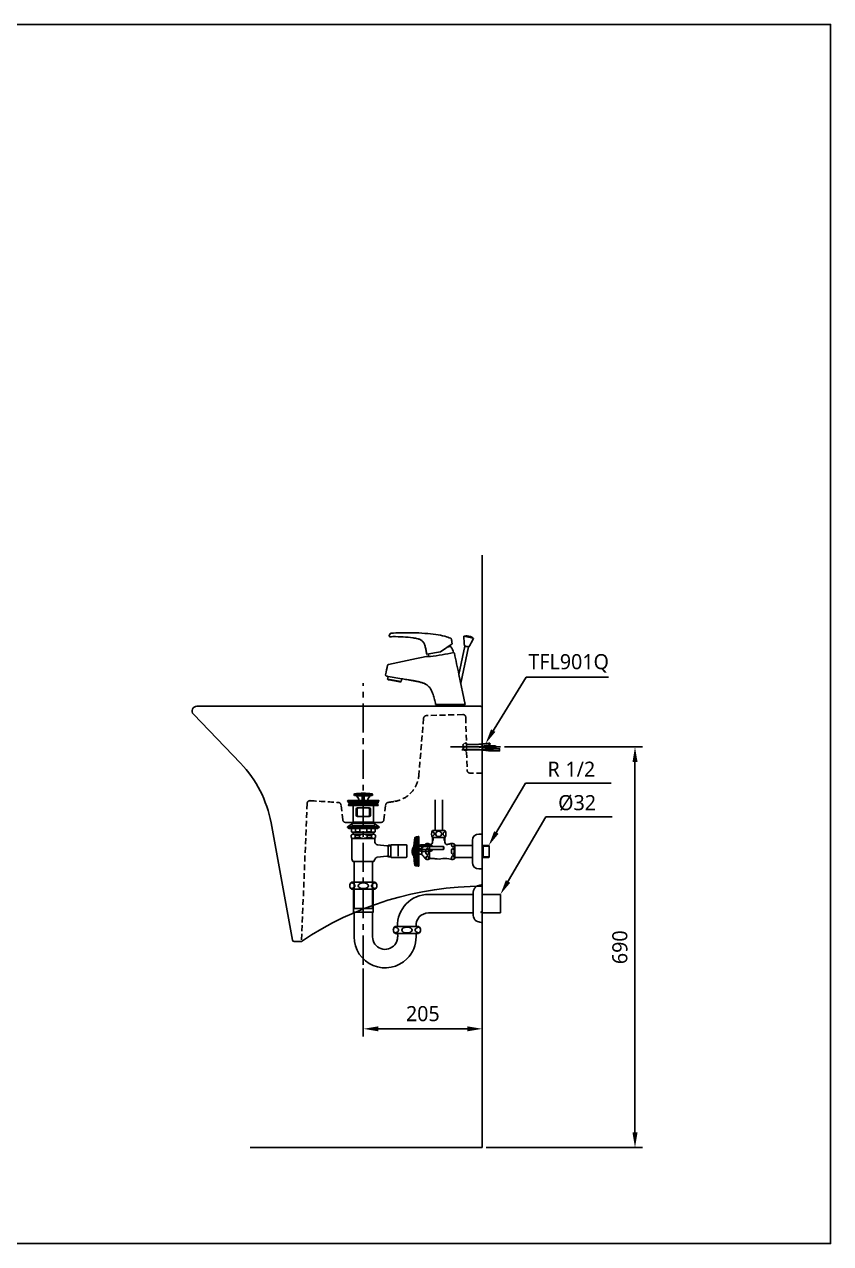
# Model space of a CAD drawing. Extents: x 7158 to 10258, y -4678 to -2578.
# Drawn here: x 8870 to 10258, y -4678 to -2578 of the extents above; entities that cross this region are included whole.
import ezdxf

# ---------------------------------------------------------------- set-up
doc = ezdxf.new("R2010")
doc.units = 0
doc.header["$LTSCALE"] = 20
doc.header["$MEASUREMENT"] = 0
for name, pattern in [('CENTER', [2, 1.25, -0.25, 0.25, -0.25]), ('CENTER2', [1.125, 0.75, -0.125, 0.125, -0.125]), ('HIDDEN', [0.375, 0.25, -0.125]), ('HIDDEN2', [0.1875, 0.125, -0.0625])]:
    doc.linetypes.add(name, pattern=pattern)
doc.layers.get('0').update_dxf_attribs({"linetype": 'CONTINUOUS'})
doc.layers.get('DEFPOINTS').update_dxf_attribs({"linetype": 'CONTINUOUS'})
for name, color, linetype in [('1', 1, 'CONTINUOUS'), ('2', 2, 'HIDDEN'), ('3', 3, 'CONTINUOUS'), ('4', 4, 'CONTINUOUS'), ('5', 5, 'CONTINUOUS'), ('6', 6, 'CONTINUOUS'), ('7', 7, 'CONTINUOUS'), ('CENTER', 2, 'CENTER')]:
    doc.layers.add(name, color=color, linetype=linetype)
doc.styles.get("Standard").update_dxf_attribs({"font": 'NanumGothic.ttf'})
doc.dimstyles.get("Standard").update_dxf_attribs({"dimtxt": 2.5, "dimasz": 2, "dimexe": 2, "dimexo": 1, "dimgap": 1.5, "dimtad": 1, "dimdec": 0, "dimlfac": 10, "dimrnd": 0.5, "dimzin": 0, "dimdsep": 46, "dimtxsty": 'Standard', "dimcen": 0, "dimclrt": 2, "dimadec": 0, "dimazin": 0, "dimtfac": 1, "dimtdec": 0, "dimtmove": 0, "dimatfit": 3, "dimfxl": 1, "dimtolj": 1, "dimtzin": 0, "dimarcsym": 0})

# ---------------------------------------------------------------- blocks, each defined once
blk = doc.blocks.new('A$C0DEF28B4')
at = {"layer": '3'}
for p, q in [((12.5, 194.6), (11.3, 196.7)), ((11.4, 196.5), (27.5, 196.5)), ((27.5, 194.6), (12.5, 194.6)), ((15, 194.4), (25.7, 193.7)), ((19.2, 189.7), (16.5, 193.6)), ((27.5, 194.6), (25.7, 193.7)), ((25.7, 193.7), (25.7, 186)), ((27, 194.3), (26.5, 187.9)), ((43.6, 196.5), (27.5, 196.5)), ((27.5, 194.6), (29.2, 193.7)), ((27.5, 194.6), (42.5, 194.6)), ((28, 194.3), (28.4, 187.9)), ((40, 194.4), (29.2, 193.7)), ((29.2, 193.7), (29.2, 186)), ((35.8, 189.7), (38.5, 193.6)), ((42.5, 194.6), (43.7, 196.7)), ((0.5, 185.6), (0.5, 185)), ((0.5, 185), (2.6, 183.5)), ((0.5, 185), (27.5, 185)), ((10.2, 186), (0.9, 186)), ((2.2, 183.3), (2.2, 182)), ((2.2, 179), (2.2, 177.7)), ((8.5, 183.5), (2.4, 183.5)), ((27.5, 177.5), (2.4, 177.5)), ((27.5, 181.5), (2.7, 181.5)), ((27.5, 179.5), (2.7, 179.5)), ((8.5, 183.5), (27.5, 183.5)), ((10, 146.9), (10, 177.5)), ((27.5, 186), (10.2, 186)), ((15.1, 161), (15.1, 171)), ((16.9, 161), (16.9, 171)), ((17.1, 186), (18.6, 186.8)), ((27.5, 173.5), (17.6, 173.5)), ((26.5, 188), (27.5, 188)), ((26.8, 186), (26.5, 188)), ((28.4, 188), (27.5, 188)), ((27.5, 186), (44.8, 186)), ((54.5, 185), (27.5, 185)), ((46.5, 183.5), (27.5, 183.5)), ((27.5, 181.5), (52.3, 181.5)), ((27.5, 179.5), (52.3, 179.5)), ((27.5, 177.5), (52.6, 177.5)), ((27.5, 173.5), (37.4, 173.5)), ((28.2, 186), (28.4, 188)), ((37.9, 186), (36.4, 186.8)), ((38.1, 161), (38.1, 171)), ((39.9, 161), (39.9, 171)), ((44.8, 186), (54.1, 186)), ((45, 146.9), (45, 177.5)), ((46.5, 183.5), (52.6, 183.5)), ((54.5, 185), (52.4, 183.5)), ((52.8, 183.3), (52.8, 182)), ((52.8, 179), (52.8, 177.7)), ((54.5, 185.6), (54.5, 185)), ((10.7, 149), (10, 150.2)), ((10, 149), (27.5, 149)), ((10.7, 146.9), (10.7, 149)), ((27.5, 158.5), (17.6, 158.5)), ((27.5, 158.5), (37.4, 158.5)), ((45, 149), (27.5, 149)), ((44.3, 149), (45, 150.2)), ((44.3, 146.9), (44.3, 149)), ((10, 146.9), (0, 140.9)), ((0, 139.9), (0, 140.9)), ((0, 140.9), (27.5, 140.9)), ((10, 139.9), (0, 139.9)), ((1.8, 139.9), (1.8, 138.6)), ((2.3, 138.1), (7.3, 138.1)), ((6.8, 122.4), (6.8, 126.6)), ((7.3, 138.1), (7.3, 132)), ((7.3, 138.1), (27.5, 138.1)), ((8.3, 131.4), (7.3, 132)), ((8.3, 131.4), (9.7, 131.4)), ((9.7, 131.4), (27.5, 131.4)), ((10, 146.9), (27.5, 146.9)), ((45, 139.9), (10, 139.9)), ((10, 128), (10, 131.4)), ((10.1, 128), (27.3, 128)), ((13.5, 126.6), (13.5, 122.4)), ((13.5, 126.6), (20.9, 126.6)), ((14.1, 132), (14.1, 138.1)), ((14.1, 132), (21.5, 132)), ((20.9, 126.6), (20.9, 122.4)), ((21.5, 132), (21.5, 138.1)), ((45, 146.9), (27.5, 146.9)), ((55, 140.9), (27.5, 140.9)), ((47.7, 138.1), (27.5, 138.1)), ((45.3, 131.4), (27.5, 131.4)), ((44.9, 128), (27.7, 128)), ((33.5, 132), (33.5, 138.1)), ((40.9, 132), (33.5, 132)), ((41.5, 126.6), (34.1, 126.6)), ((34.1, 126.6), (34.1, 122.4)), ((40.9, 132), (40.9, 138.1)), ((41.5, 126.6), (41.5, 122.4)), ((45, 146.9), (55, 140.9)), ((45, 139.9), (55, 139.9)), ((45, 128), (45, 131.4)), ((46.7, 131.4), (45.3, 131.4)), ((46.7, 131.4), (47.7, 132)), ((52.7, 138.1), (47.7, 138.1)), ((47.7, 138.1), (47.7, 132)), ((48.2, 122.4), (48.2, 126.6)), ((53.2, 139.9), (53.2, 138.6)), ((55, 139.9), (55, 140.9)), ((7.5, 87.4), (7.5, 120)), ((27.5, 121), (8.5, 121)), ((13.5, 122.4), (20.9, 122.4)), ((44.9, 121), (27.5, 121)), ((41.5, 122.4), (34.1, 122.4)), ((44.3, 121), (44.9, 121)), ((44.9, 121), (45.3, 121)), ((46.5, 121), (45, 121)), ((47.5, 114.6), (47.5, 120)), ((52, 109.7), (68, 107.9)), ((70, 108.2), (75.1, 108.2)), ((70.2, 89.8), (70.2, 108.3)), ((71.5, 109), (71.5, 108.2)), ((75.2, 109), (71.5, 109)), ((75.1, 108.2), (75.1, 109.2)), ((75.1, 88.8), (75.1, 108.2)), ((75.9, 110), (101.1, 110)), ((87.5, 90.5), (87.5, 107.9)), ((102.6, 108.5), (102.6, 102.7)), ((51.4, 88.3), (68, 90.1)), ((70.2, 89.8), (75.1, 89.8)), ((71.5, 89), (71.5, 89.8)), ((75.2, 89), (71.5, 89)), ((101.1, 88), (75.9, 88)), ((102.6, 102.7), (102.6, 89.5)), ((9.5, 81), (27.5, 81)), ((11.6, 81), (11.6, 0)), ((45.5, 81), (27.5, 81)), ((43.4, 0), (43.4, 81)), ((11.6, 0), (43.4, 0))]:
    blk.add_line(p, q, dxfattribs=at)
for centre, radius, start, end in [((12.3, 196.5), 1.1, 97.3204, 169.4262), ((27.5, 78.6), 120, 90, 97.3204), ((14.9, 192.4), 2, 35.2023, 86.2618), ((17.6, 188.6), 2, 300, 35.2023), ((27.5, 78.6), 120, 82.6796, 90), ((37.4, 188.6), 2, 144.7977, 240), ((40.1, 192.4), 2, 93.7382, 144.7977), ((42.6, 196.5), 1.1, 10.5738, 82.6796), ((0.9, 185.6), 0.4, 90, 180), ((2.4, 183.3), 0.2, 90, 180), ((2.7, 182), 0.5, 180, 270), ((2.7, 179), 0.5, 90, 180), ((2.4, 177.7), 0.2, 180, 270), ((6, 180.5), 1, 270, 90), ((17.6, 171), 2.5, 90, 180), ((19.4, 171), 2.5, 90, 180), ((35.6, 171), 2.5, 0, 90), ((37.4, 171), 2.5, 0, 90), ((49, 180.5), 1, 90, 270), ((52.3, 182), 0.5, 270, 0), ((52.3, 179), 0.5, 0, 90), ((52.6, 183.3), 0.2, 0, 90), ((52.6, 177.7), 0.2, 270, 0), ((54.1, 185.6), 0.4, 0, 90), ((17.6, 161), 2.5, 180, 270), ((19.4, 161), 2.5, 180, 270), ((35.6, 161), 2.5, 270, 0), ((37.4, 161), 2.5, 270, 0), ((2.3, 138.6), 0.5, 180, 270), ((10.1, 123.3), 4.7, 43.9409, 136.0591), ((10.7, 141.6), 10.2, 250.5679, 289.4321), ((27, 114.4), 13.6, 89.0643, 116.6472), ((27.3, 160.9), 29.5, 258.5956, 270.3737), ((27.7, 160.9), 29.5, 269.6263, 281.4044), ((28, 114.4), 13.6, 63.3528, 90.9357), ((44.3, 141.6), 10.2, 250.5679, 289.4321), ((44.9, 123.3), 4.7, 43.9409, 136.0591), ((52.7, 138.6), 0.5, 270, 0), ((10.1, 125.7), 4.7, 223.9409, 316.0591), ((8.5, 120), 1, 90, 180), ((27, 134.6), 13.6, 243.3528, 270.9357), ((28, 134.6), 13.6, 269.0643, 296.6472), ((44.9, 125.7), 4.7, 223.9409, 316.0591), ((46.5, 120), 1, 0, 90), ((52.5, 114.6), 5, 180, 263.8845), ((68.4, 112.9), 5, 265.3322, 308.1927), ((75.9, 109.2), 0.8, 90, 180), ((101.1, 108.5), 1.5, 0, 90), ((20.5, 87.9), 13, 182.42, 212.3), ((34.5, 87.9), 13, 327.7, 345.0405), ((51.9, 83.3), 5, 96.1155, 165.0405), ((68.4, 85.1), 5, 51.8073, 94.6678), ((75.9, 88.8), 0.8, 180, 270), ((101.1, 89.5), 1.5, 270, 0)]:
    blk.add_arc(centre, radius, start, end, dxfattribs=at)
at = {"layer": '7', "extrusion": (0, 1, 0)}
blk.add_line((7, 143.4, -9.3), (48, 143.4, -9.3), dxfattribs=at)
blk.add_line((7, 143.4, -9.3), (48, 143.4, -9.3), dxfattribs=at)
blk = doc.blocks.new('A$C60C84702')
at = {"layer": '4'}
for p, q in [((6.7, 147.4), (2.4, 147.4)), ((6.7, 147.4), (2.4, 147.4)), ((22.9, 147.4), (6.7, 147.4)), ((22.9, 147.4), (6.7, 147.4)), ((22.9, 147.4), (39.2, 147.4)), ((22.9, 147.4), (39.2, 147.4)), ((39.2, 147.4), (43.5, 147.4)), ((39.2, 147.4), (43.5, 147.4)), ((2.8, 135.4), (2.4, 135.4)), ((2.8, 135.4), (22.9, 135.4)), ((6.1, 135.4), (6.1, 95.6)), ((43.1, 135.4), (22.9, 135.4)), ((39.7, 135.4), (39.7, 95.6)), ((43.1, 135.4), (43.5, 135.4)), ((6.1, 95.6), (22.9, 95.6)), ((7.1, 53.4), (7.1, 93.9)), ((39.7, 95.6), (22.9, 95.6)), ((38.8, 70.8), (38.8, 93.9)), ((38.8, 70.8), (38.8, 53.4)), ((81.6, 71.1), (77.3, 71.1)), ((97.9, 71.1), (81.6, 71.1)), ((97.9, 71.1), (97.9, 71.1)), ((98, 71.1), (97.9, 71.1)), ((98, 71.1), (114.3, 71.1)), ((114.3, 71.1), (118.6, 71.1)), ((77.7, 59.1), (97.9, 59.1)), ((81.1, 59.1), (81.1, 58.4)), ((82.1, 53.4), (82.1, 56.8)), ((118.2, 59.1), (98, 59.1)), ((113.8, 53.4), (113.8, 59.1))]:
    blk.add_line(p, q, dxfattribs=at)
for points in [[(8.7, 141.4, 0.155217), (8.1, 143.2, 0.106747), (6.1, 145.1, 0.073043), (3.3, 146.2, 0.028511), (1.6, 146.6, 0.059523)], [(1.6, 136.2, 0.028511), (3.3, 136.5, 0.073043), (6.1, 137.6, 0.106747), (8.1, 139.5, 0.155217), (8.7, 141.4, 0.155217)], [(14.7, 143.1, 0.32729), (14.7, 139.6, 0.106373), (16.7, 137.8, 0.071219), (19.4, 136.8, 0.057537), (22.9, 136.4, 0.057537)], [(22.9, 146.4, 0.057537), (19.4, 146, 0.071219), (16.7, 144.9, 0.106373), (14.7, 143.1, 0.159483)], [(22.9, 146.4, 0.057537), (19.4, 146, 0.071219), (16.7, 144.9, 0.106373), (14.7, 143.1, 0.159483)], [(22.9, 146.4, -0.057537), (26.5, 146, -0.071219), (29.2, 144.9, -0.106373), (31.2, 143.1, -0.159483)], [(22.9, 146.4, -0.057537), (26.5, 146, -0.071219), (29.2, 144.9, -0.106373), (31.2, 143.1, -0.159483)], [(31.2, 143.1, -0.32729), (31.2, 139.6, -0.106373), (29.2, 137.8, -0.071219), (26.5, 136.8, -0.057537), (22.9, 136.4, -0.057537)], [(37.1, 141.4, -0.155217), (37.7, 143.2, -0.106747), (39.8, 145.1, -0.073043), (42.5, 146.2, -0.028511), (44.3, 146.6, -0.059523)], [(44.3, 136.2, -0.028511), (42.5, 136.5, -0.073043), (39.8, 137.6, -0.106747), (37.7, 139.5, -0.155217), (37.1, 141.4, -0.155217)], [(83.7, 65.1, 0.155217), (83.1, 66.9, 0.106747), (81, 68.8, 0.073043), (78.2, 69.9, 0.028511), (76.5, 70.3, 0.059523)], [(76.5, 59.9, 0.028511), (78.2, 60.2, 0.073043), (81, 61.3, 0.106747), (83.1, 63.2, 0.155217), (83.7, 65.1, 0.155217)], [(89.6, 66.8, 0.32729), (89.6, 63.3, 0.106373), (91.6, 61.5, 0.071219), (94.3, 60.5, 0.057537), (97.9, 60.1, 0.057537)], [(97.9, 70.1, 0.05879), (94.3, 69.7, 0.071219), (91.6, 68.6, 0.106373), (89.6, 66.8, 0.159483)], [(97.9, 70.1, -0.05879), (101.6, 69.7, -0.071219), (104.3, 68.6, -0.106373), (106.3, 66.8, -0.159483)], [(106.3, 66.8, -0.32729), (106.3, 63.3, -0.106373), (104.3, 61.5, -0.071219), (101.6, 60.5, -0.057537), (98, 60.1, -0.057537)], [(112.2, 65.1, -0.155217), (112.8, 66.9, -0.106747), (114.9, 68.8, -0.073043), (117.6, 69.9, -0.028511), (119.4, 70.3, -0.059523)], [(119.4, 59.9, -0.028511), (117.6, 60.2, -0.073043), (114.9, 61.3, -0.106747), (112.8, 63.2, -0.155217), (112.2, 65.1, -0.155217)]]:
    blk.add_lwpolyline(points, format="xyb", dxfattribs=at)
for centre, radius, start, end in [((7.7, 141.4), 8, 131.4096, 228.5904), ((38.2, 141.4), 8, 311.4096, 48.5904), ((135.2, 72.9), 53.4, 90, 181.9326), ((7.1, 95.6), 1, 180, 238.7026), ((6.1, 93.9), 0.925, 0, 58.7026), ((39.7, 93.9), 0.925, 121.2974, 180), ((38.7, 95.6), 1, 301.2974, 0), ((135.2, 72.9), 21.6, 90, 184.7747), ((82.6, 65.1), 8, 131.4096, 228.5904), ((113.3, 65.1), 8, 311.4096, 48.5904), ((60.4, 53.4), 53.4, 180, 314.9403), ((60.4, 53.4), 21.6, 180, 320.796), ((60.4, 53.4), 21.6, 320.796, 0), ((65.1, 47.8), 19.2, 28.0637, 33.4561), ((60.4, 53.4), 53.4, 314.9403, 0)]:
    blk.add_arc(centre, radius, start, end, dxfattribs=at)
blk = doc.blocks.new('A$C7012546D')
at = {"layer": '4'}
for p, q in [((16, 65), (16, 0)), ((0, 49.9), (0, 32.5)), ((47.1, 48.4), (16, 48.4)), ((47.1, 16.6), (47.1, 48.4)), ((0, 15.1), (0, 32.5)), ((47.1, 16.6), (16, 16.6))]:
    blk.add_line(p, q, dxfattribs=at)
for centre, radius, start, end in [((11.3, 54.1), 10, 111.1927, 142.8035), ((17.5, 35), 30, 92.866, 109.0071), ((20, 49), 20, 146.2077, 177.4359), ((20, 16), 20, 182.5641, 213.7923), ((11.3, 10.9), 10, 217.1965, 248.8073), ((17.5, 30), 30, 250.9929, 267.134)]:
    blk.add_arc(centre, radius, start, end, dxfattribs=at)
blk = doc.blocks.new('A$C510B3A89')
at = {"layer": '1', "color": 7}
blk.add_line((87.4, 0), (136.2, 0), dxfattribs=at)
at = {"layer": '7'}
for p, q in [((114.8, 107.8), (94.8, 93.8)), ((114, 113), (114.3, 111)), ((138.2, 121.6), (135.2, 120.7)), ((151.3, 117.3), (135.2, 120.7)), ((138.2, 121.6), (138.2, 121.6)), ((148.9, 119.3), (149, 119.3)), ((149, 119.3), (151.3, 117.3)), ((94.8, 93.8), (71.3, 89.6)), ((112.1, 102.8), (106.2, 101.8)), ((112.4, 91.7), (117.7, 92.7)), ((136.9, 103.5), (126.6, 54.8)), ((142.8, 102.2), (129.6, 40.1)), ((143.4, 102.4), (136.3, 103.9)), ((136.7, 103.5), (137.9, 103.3)), ((141.8, 102.4), (137.9, 103.3)), ((141.8, 102.4), (142.9, 102.2)), ((4.4, 51.6), (3.5, 46.7)), ((4.4, 45.9), (3.5, 46.7)), ((27.1, 42.5), (3.5, 46.7)), ((28, 47.4), (4.4, 51.6)), ((4.4, 45.9), (6.1, 45.6)), ((24.3, 42.4), (6.1, 45.6)), ((23.9, 42.3), (6.5, 45.4)), ((24.3, 42.4), (26.1, 42.1)), ((26.1, 42.1), (27.1, 42.5)), ((28, 47.4), (27.1, 42.5)), ((28.5, 47.3), (28, 47.4)), ((126.6, 54.8), (137.2, 3)), ((86.4, 3), (86.3, 3.5)), ((87.4, 3), (87.4, 0)), ((136.2, 3), (136.2, 0))]:
    blk.add_line(p, q, dxfattribs=at)
at = {"layer": '7', "color": 7}
for p, q in [((86.4, 3), (115.5, 3)), ((115.5, 3), (137.2, 3))]:
    blk.add_line(p, q, dxfattribs=at)
at = {"layer": '7'}
for centre, radius, start, end in [((7.8, 121.4), 1.5, 154.2972, 270.8052), ((9.3, 124.4), 1.5, 93.6966, 151.3141), ((111.8, 115.8), 1.5, 12.9441, 66.1922), ((205.1, 117.1), 70, 177.0153, 190.8327), ((133.2, 71.8), 50, 71.7204, 84.2796), ((86, 142.4), 70, 325.1673, 338.9847), ((108.9, 87.5), 35, 175.6305, 182.5585), ((112.2, 102.3), 0.5, 34.0977, 100), ((83.6, 83), 35, 15.8809, 34.0977), ((116.7, 91), 2, 12.5419, 57.7542), ((136.8, 104), 0.5, 190.8327, 258), ((143, 102.7), 0.5, 258, 325.1673), ((5.5, 70.1), 2, 103.7822, 164.229), ((2, 54), 2, 167.6446, 258.9831), ((6.6, 45.9), 0.5, 206.8699, 260), ((24, 42.8), 0.5, 260, 313.1301)]:
    blk.add_arc(centre, radius, start, end, dxfattribs=at)
for points in [[(112.4, 117.2), (102.3, 120.6), (86.8, 123.7), (68, 125.7), (47.4, 126.7), (26.8, 126.7), (9.2, 125.9)], [(8, 125.2), (6.4, 122.1)], [(7.8, 119.9), (12.9, 120), (30.3, 119.5), (47.5, 117.8), (55.5, 116.4)], [(55.5, 116.4), (57.6, 115.9), (59.6, 115), (61.5, 113.9), (63.2, 112.5), (64.7, 110.9), (66, 109.2), (67, 107.2), (67.8, 105.2)], [(67.8, 105.2), (68.6, 102.3), (70, 96.1), (71.2, 89.8), (71.3, 89.6)], [(114, 113), (113.6, 114.6), (113.3, 116.2)], [(114.8, 108.1), (114.6, 108.8), (114.5, 109.6), (114.4, 110.2), (114.4, 110.6), (114.3, 110.9), (114.3, 111)], [(5, 72.1), (69.9, 85.6)], [(69.9, 85.6), (70.2, 85.6), (70.9, 85.7), (72.3, 85.8), (112.4, 91.7)], [(3.9, 51.6), (4.1, 51.6), (4.4, 51.6)], [(38.9, 45.7), (30.1, 47.1), (28.5, 47.3)], [(56, 42.6), (52.3, 43.4), (48.2, 44.2), (43.7, 44.9), (38.9, 45.7)], [(38.9, 45.7), (45, 44.7), (51, 43.6), (56, 42.6)], [(72.5, 36), (71, 37.1), (68.6, 38.5), (66.1, 39.6), (63.5, 40.5), (61, 41.3), (58.5, 42), (56, 42.6)], [(56, 42.6), (61.1, 41.3), (65.9, 39.7), (70, 37.7), (72.5, 36)], [(73.1, 35.4), (72.5, 36)], [(72.5, 36), (73.1, 35.4)], [(73.1, 35.4), (76.1, 32.2), (78.5, 28.4), (80.4, 24.4), (81.9, 20.3), (83.2, 16.1), (84.4, 11.9), (85.4, 7.7), (86.3, 3.5)]]:
    blk.add_spline(points, degree=3, dxfattribs=at)
for points in [[(114.8, 107.8), (114.8, 107.9), (114.8, 108), (114.8, 108.1)], [(118.6, 91.4), (121.3, 79.2), (123.9, 67), (126.6, 54.8)], [(0, 54.5), (1.2, 59.9), (2.4, 65.3), (3.6, 70.7)]]:
    blk.add_open_spline(points, degree=3, dxfattribs=at)
blk.add_open_spline([(1.6, 52.1), (1.9, 52), (2.7, 51.8), (3.5, 51.7), (3.9, 51.6)], degree=3, knots=[0.173317, 0.173317, 0.173317, 0.173317, 1.25795, 2.514058, 2.514058, 2.514058, 2.514058], dxfattribs=at)
blk = doc.blocks.new('*D53')
at = {"layer": '1', "color": 3, "lineweight": -2, "transparency": 16777216}
for p, q in [((9658.4, -4008.7), (9658.4, -4321)), ((9453.4, -4204), (9453.4, -4321)), ((9479.4, -4308), (9632.4, -4308))]:
    blk.add_line(p, q, dxfattribs=at)
at = {"layer": '1', "color": 3, "transparency": 16777216}
for points in [[(9479.4, -4303.7), (9479.4, -4312.3), (9453.4, -4308)], [(9632.4, -4303.7), (9632.4, -4312.3), (9658.4, -4308)]]:
    blk.add_solid(points, dxfattribs=at)
at = {"layer": 'DEFPOINTS', "color": 0, "transparency": 16777216}
for p in [(9658.4, -4002.2), (9453.4, -4197.5), (9658.4, -4308)]:
    blk.add_point(p, dxfattribs=at)
at = {"layer": '1', "color": 2, "transparency": 16777216, "insert": (9555.9, -4282), "char_height": 26, "attachment_point": 5}
blk.add_mtext('\\A1;205', dxfattribs=at)
blk = doc.blocks.new('*D54')
at = {"layer": '1', "color": 3, "lineweight": -2, "transparency": 16777216}
for p, q in [((9696.4, -3822.5), (9934.4, -3822.5)), ((9921.4, -3848.5), (9921.4, -4486.5)), ((9664.9, -4512.5), (9934.4, -4512.5))]:
    blk.add_line(p, q, dxfattribs=at)
at = {"layer": '1', "color": 3, "transparency": 16777216}
for points in [[(9917.1, -3848.5), (9925.8, -3848.5), (9921.4, -3822.5)], [(9917.1, -4486.5), (9925.8, -4486.5), (9921.4, -4512.5)]]:
    blk.add_solid(points, dxfattribs=at)
at = {"layer": 'DEFPOINTS', "color": 0, "transparency": 16777216}
for p in [(9689.9, -3822.5), (9658.4, -4512.5), (9921.4, -4512.5)]:
    blk.add_point(p, dxfattribs=at)
at = {"layer": '1', "color": 2, "transparency": 16777216, "insert": (9895.4, -4167.5), "char_height": 26, "attachment_point": 5, "rotation": 90}
blk.add_mtext('\\A1;690', dxfattribs=at)

msp = doc.modelspace()

# ---------------------------------------------------------------- linework, layer by layer
at = {"color": 7, "linetype": 'CENTER2', "ltscale": 0.05}
msp.add_line((9689.9, -3822.5), (9603.3, -3822.5), dxfattribs=at)
at = {"color": 3}
for p, q in [((9732.5, -3884.6), (9679.5, -3975)), ((9880.4, -3884.6), (9732.5, -3884.6)), ((9767.8, -3942.8), (9699.6, -4059.4)), ((9881.9, -3942.8), (9767.8, -3942.8))]:
    msp.add_line(p, q, dxfattribs=at)
at = {"color": 7, "linetype": 'HIDDEN2', "ltscale": 0.05}
msp.add_lwpolyline([(9631.2, -3829.6), (9631.2, -3815.4, 0.316317), (9624.5, -3820.1), (9626.3, -3820.1), (9626.3, -3824.9), (9624.5, -3824.9, 0.316317)], format="xyb", close=True, dxfattribs=at)
for points in [[(9631.2, -3827), (9647, -3827), (9652.1, -3827), (9671.7, -3829.2), (9671.3, -3825.6), (9652.1, -3822.5), (9671.3, -3819.1), (9672, -3816), (9652.1, -3818), (9647, -3818), (9631.2, -3818)], [(9663.1, -3824.3), (9681.7, -3824.3), (9681.6, -3820.7), (9662.3, -3820.7)]]:
    msp.add_lwpolyline(points, dxfattribs=at)
at = {"layer": '1'}
for p, q in [((9658.4, -4512.5), (9658.4, -3491.9)), ((9258.4, -4512.5), (9658.4, -4512.5))]:
    msp.add_line(p, q, dxfattribs=at)
at = {"layer": '1', "color": 3}
for p, q in [((9733.9, -3702.5), (9674.1, -3799.5)), ((9875.8, -3702.5), (9733.9, -3702.5))]:
    msp.add_line(p, q, dxfattribs=at)
for points in [[(9680.9, -3796.5), (9673.4, -3792.2), (9664, -3816.8)], [(9686.3, -3972), (9678.8, -3967.6), (9669.4, -3992.3)], [(9706.4, -4056.4), (9698.9, -4052), (9689.5, -4076.6)]]:
    msp.add_solid(points, dxfattribs=at)
at = {"layer": '2', "color": 2, "ltscale": 2}
for p, q in [((9557.2, -3773.1), (9549, -3871.1)), ((9624.8, -3766.6), (9562, -3768.5)), ((9629.9, -3771.5), (9632.2, -3862.7)), ((9658.4, -3867.5), (9637.2, -3867.5)), ((9658.4, -3867.5), (9637.2, -3867.5)), ((9356.6, -3919.8), (9346.9, -4157.5)), ((9417.9, -3948.1), (9414.9, -3922.4)), ((9488.9, -3948.1), (9491.9, -3922.4)), ((9422.9, -3952.5), (9432.9, -3952.5)), ((9432.9, -3952.5), (9453.4, -3952.5)), ((9453.4, -3952.5), (9473.9, -3952.5)), ((9473.9, -3952.5), (9483.9, -3952.5))]:
    msp.add_line(p, q, dxfattribs=at)
for centre, radius, start, end in [((9562.2, -3773.5), 5, 91.7237, 174.8706), ((9624.9, -3771.6), 5, 1.9092, 91.7237), ((9637.2, -3862.5), 5, 181.9092, 270), ((9499.2, -3867), 50, 279.376, 355.224), ((9361.6, -3920), 5, 79.8307, 177.6479), ((9598.9, -416.8), 3506.3, 266.1344, 266.923), ((9410, -3923), 5, 6.5639, 81.8985), ((9496.8, -3923), 5, 98.1015, 173.4361), ((9424.3, -3413.1), 510, 278.1015, 279.376), ((9422.9, -3947.5), 5, 186.5639, 270), ((9483.9, -3947.5), 5, 270, 353.4361)]:
    msp.add_arc(centre, radius, start, end, dxfattribs=at)
at = {"layer": '2', "color": 7, "linetype": 'ByBlock'}
msp.add_arc((9657.7, -4618.4), 555.9, 89.9227, 123.994, dxfattribs=at)
at = {"layer": '3', "color": 7}
for p, q in [((9655.4, -3752.5), (9166.4, -3752.5)), ((9658.4, -4104.5), (9658.4, -3755.5)), ((9241.9, -3850.7), (9160.6, -3766.1)), ((9623, -3827.5), (9677.6, -3827.5)), ((9677.2, -3827.5), (9624.1, -3827.5)), ((9331.4, -4155.1), (9294.4, -3953.2)), ((9346.9, -4157.5), (9334.4, -4157.5))]:
    msp.add_line(p, q, dxfattribs=at)
at = {"layer": '3'}
for p, q in [((9553.7, -3994.2, 9.3), (9547.8, -3994.2, 9.3)), ((9572.8, -3994.2, 9.3), (9553.3, -3994.2, 9.3)), ((9564.7, -3991, 9.3), (9553.7, -3991, 9.3)), ((9553.7, -4002.5, 9.3), (9565, -4002.5, 9.3)), ((9554.1, -3999.2, 9.3), (9578.7, -3999.2, 9.3)), ((9568, -3991, 9.3), (9564.7, -3991, 9.3)), ((9565, -4002.5, 9.3), (9568, -4002.5, 9.3)), ((9591.4, -3994.2, 9.3), (9568, -3994.2, 9.3)), ((9568, -3999.2, 9.3), (9591.4, -3999.2, 9.3)), ((9591.9, -3994.7, 9.3), (9591.4, -3994.2, 9.3)), ((9591.4, -3999.2, 9.3), (9591.4, -3994.2, 9.3)), ((9591.4, -3999.2, 9.3), (9591.9, -3998.7, 9.3)), ((9591.9, -3998.7, 9.3), (9591.9, -3994.7, 9.3))]:
    msp.add_line(p, q, dxfattribs=at)
at = {"layer": '3', "color": 7}
msp.add_lwpolyline([(9669.5, -3829.3), (9688, -3829.3), (9688, -3825.7), (9668.6, -3825.7)], dxfattribs=at)
at = {"layer": '3', "elevation": 9.3}
for points in [[(9552.3, -3994.2, -0.044238), (9552.6, -3994, -0.189273), (9553, -3993.8, -0.189273), (9553.5, -3994, -0.101059), (9554, -3994.7, -0.059302), (9554.2, -3995.5, -0.045722), (9554.3, -3996.7, -0.045722)], [(9554.3, -3996.7, -0.045722), (9554.2, -3997.9, -0.059302), (9554, -3998.8, -0.101059), (9553.5, -3999.5, -0.189273), (9553, -3999.7, -0.189273), (9552.6, -3999.5, -0.044238), (9552.3, -3999.2, -0.059302)], [(9569.4, -3994.2, 0.044238), (9569.1, -3994, 0.189273), (9568.7, -3993.8, 0.189273), (9568.2, -3994, 0.101059), (9567.7, -3994.7, 0.059302), (9567.5, -3995.5, 0.045722), (9567.4, -3996.7, 0.045722)], [(9567.4, -3996.7, 0.045722), (9567.5, -3997.9, 0.059302), (9567.7, -3998.8, 0.101059), (9568.2, -3999.5, 0.189273), (9568.7, -3999.7, 0.189273), (9569.1, -3999.5, 0.044238), (9569.4, -3999.2, 0.059302)]]:
    msp.add_lwpolyline(points, format="xyb", dxfattribs=at)
at = {"layer": '3', "color": 7}
for centre, radius, start, end in [((9166.4, -3760.5), 8, 90, 223.841), ((9655.4, -3755.5), 3, 0, 90), ((9097.7, -3989.2), 200, 10.3905, 43.841), ((9655.4, -4104.5), 3, 270.2095, 0), ((9334.4, -4154.5), 3, 190.3905, 270)]:
    msp.add_arc(centre, radius, start, end, dxfattribs=at)
at = {"layer": '3'}
for centre, start, end in [((9553.7, -3996, 9.3), 90.0092, 159.5218), ((9553.7, -3997.5, 9.3), 200.4965, 270.0092), ((9568, -3996, 9.3), 20.4965, 90.0092), ((9568, -3997.5, 9.3), 270.0092, 339.5218)]:
    msp.add_arc(centre, 5, start, end, dxfattribs=at)
at = {"layer": '4'}
for p, q in [((9642.4, -4076.6), (9565.6, -4076.6)), ((9642.4, -4108.4), (9565.6, -4108.4))]:
    msp.add_line(p, q, dxfattribs=at)
at = {"layer": '5'}
msp.add_lwpolyline([(7158.4, -2577.9), (10258.4, -2577.9), (10258.4, -4677.9), (7158.4, -4677.9)], close=True, dxfattribs=at)
at = {"layer": '6'}
for p, q in [((9576.9, -3913.8), (9576.9, -3966.5)), ((9589.6, -3913.8), (9589.6, -3966.5)), ((9589.6, -3966.5), (9572.8, -3966.5)), ((9593.8, -3966.5), (9589.6, -3966.5)), ((9542.4, -3978.5), (9542.4, -4002.5)), ((9543, -3978), (9543.8, -3978)), ((9543.8, -3978), (9544.3, -3977.5)), ((9543.8, -3978), (9543.8, -4002.5)), ((9544.3, -3977.5), (9544.3, -4002.5)), ((9544.3, -3977.5), (9547.5, -3977.5)), ((9544.3, -3977.9), (9547.8, -3977.9)), ((9544.3, -3978.9), (9547.8, -3978.9)), ((9544.3, -3979.9), (9547.8, -3979.9)), ((9544.3, -3980.9), (9547.8, -3980.9)), ((9544.3, -3981.9), (9547.8, -3981.9)), ((9544.3, -3982.9), (9547.8, -3982.9)), ((9544.3, -3983.9), (9547.8, -3983.9)), ((9544.3, -3984.9), (9547.8, -3984.9)), ((9544.3, -3985.9), (9547.8, -3985.9)), ((9544.3, -3986.9), (9547.8, -3986.9)), ((9544.3, -3987.9), (9547.8, -3987.9)), ((9544.3, -3988.9), (9547.8, -3988.9)), ((9544.3, -3989.9), (9547.8, -3989.9)), ((9547.8, -3977.2), (9547.8, -3977)), ((9547.8, -3977), (9549.3, -3977)), ((9547.8, -3977.2), (9547.8, -4002.5)), ((9549.3, -3978), (9549.3, -3977)), ((9549.3, -4002.5), (9549.3, -3978)), ((9567.4, -3990.5), (9567.4, -3989.8)), ((9593.8, -3978.5), (9572.8, -3978.5)), ((9572.8, -3986), (9572.8, -3978.5)), ((9574, -3982.5), (9572.8, -3984.7)), ((9574, -3982.5), (9572.8, -3982.5)), ((9574, -3982.5), (9574, -3978.5)), ((9592.5, -3982.5), (9592.5, -3978.5)), ((9592.5, -3982.5), (9593.8, -3984.7)), ((9593.8, -3982.5), (9592.5, -3982.5)), ((9593.8, -3986.4), (9593.8, -3978.5)), ((9641.4, -3983.5), (9641.4, -4021.5)), ((9658.4, -3972.5), (9652.4, -3972.5)), ((9658.4, -4032.5), (9658.4, -3972.5)), ((9542.4, -4026.5), (9542.4, -4002.5)), ((9543.8, -4027), (9543.8, -4002.5)), ((9544.3, -3990.9), (9547.8, -3990.9)), ((9544.3, -3991.9), (9547.8, -3991.9)), ((9544.3, -3992.9), (9547.8, -3992.9)), ((9544.3, -3993.9), (9547.8, -3993.9)), ((9544.3, -3994.9), (9547.8, -3994.9)), ((9544.3, -3995.9), (9547.8, -3995.9)), ((9544.3, -3996.9), (9547.8, -3996.9)), ((9544.3, -3997.9), (9547.8, -3997.9)), ((9544.3, -3998.9), (9547.8, -3998.9)), ((9544.3, -3999.9), (9547.8, -3999.9)), ((9544.3, -4000.9), (9547.8, -4000.9)), ((9544.3, -4001.9), (9547.8, -4001.9)), ((9544.3, -4027.5), (9544.3, -4002.5)), ((9544.3, -4003.1), (9547.8, -4003.1)), ((9544.3, -4004.1), (9547.8, -4004.1)), ((9544.3, -4005.1), (9547.8, -4005.1)), ((9544.3, -4006.1), (9547.8, -4006.1)), ((9544.3, -4007.1), (9547.8, -4007.1)), ((9544.3, -4008.1), (9547.8, -4008.1)), ((9544.3, -4009.1), (9547.8, -4009.1)), ((9544.3, -4010.1), (9547.8, -4010.1)), ((9547.8, -4027.8), (9547.8, -4002.5)), ((9554.4, -3997.8), (9549.3, -3997.8)), ((9549.3, -4028), (9549.3, -4002.5)), ((9554.4, -4007.3), (9549.3, -4007.3)), ((9554.4, -3996.8), (9554.4, -3997.8)), ((9554.4, -3997.8), (9554.4, -4007.3)), ((9554.4, -4008.3), (9554.4, -4007.3)), ((9559.2, -3991.2), (9558.7, -3992.2)), ((9567.4, -4014.5), (9567.4, -3990.5)), ((9568.3, -3990.5), (9567.4, -3990.5)), ((9568.3, -3991.3), (9567.4, -3991.3)), ((9568.3, -3991.3), (9569.6, -3990.3)), ((9568.3, -3991.3), (9568.3, -3990.5)), ((9611.3, -3993.3), (9611.3, -3990.5)), ((9641.4, -3992.3), (9611.3, -3992.3)), ((9611.3, -3993.3), (9611.3, -4011.8)), ((9669.4, -3992.3), (9658.4, -3992.3)), ((9658.4, -3992.9), (9658.4, -4012.2)), ((9659.9, -3993.3), (9658.9, -3992.3)), ((9659.9, -4012.8), (9659.9, -3992.3)), ((9659.9, -3993.3), (9670.4, -3993.3)), ((9670.4, -3993.3), (9669.4, -3992.3)), ((9670.3, -4011.8), (9670.3, -3993.3)), ((9543, -4027), (9543.8, -4027)), ((9543.8, -4027), (9544.3, -4027.5)), ((9544.3, -4011.1), (9547.8, -4011.1)), ((9544.3, -4012.1), (9547.8, -4012.1)), ((9544.3, -4013.1), (9547.8, -4013.1)), ((9544.3, -4014.1), (9547.8, -4014.1)), ((9544.3, -4015.1), (9547.8, -4015.1)), ((9544.3, -4016.1), (9547.8, -4016.1)), ((9544.3, -4017.1), (9547.8, -4017.1)), ((9544.3, -4018.1), (9547.8, -4018.1)), ((9544.3, -4019.1), (9547.8, -4019.1)), ((9544.3, -4020.1), (9547.8, -4020.1)), ((9544.3, -4021.1), (9547.8, -4021.1)), ((9544.3, -4022.1), (9547.8, -4022.1)), ((9544.3, -4023.1), (9547.8, -4023.1)), ((9544.3, -4024.1), (9547.8, -4024.1)), ((9544.3, -4025.1), (9547.8, -4025.1)), ((9544.3, -4026.1), (9547.8, -4026.1)), ((9544.3, -4027.1), (9547.8, -4027.1)), ((9544.3, -4027.5), (9547.5, -4027.5)), ((9547.8, -4028), (9547.8, -4027.8)), ((9547.8, -4028), (9549.3, -4028)), ((9559.2, -4013.8), (9558.7, -4012.9)), ((9568.3, -4013.8), (9567.4, -4013.8)), ((9571, -4014.5), (9567.4, -4014.5)), ((9567.4, -4015.2), (9567.4, -4014.5)), ((9568.3, -4013.8), (9569.6, -4014.5)), ((9568.3, -4014.5), (9568.3, -4013.8)), ((9611.3, -4014.5), (9611.3, -4011.8)), ((9641.4, -4012.8), (9611.3, -4012.8)), ((9611.3, -4012.8), (9611.3, -4012.9)), ((9611.3, -4014.5), (9611.3, -4012.9)), ((9669.4, -4012.8), (9658.4, -4012.8)), ((9658.9, -4012.8), (9659.9, -4011.8)), ((9659.9, -4011.8), (9670.4, -4011.8)), ((9669.4, -4012.8), (9670.4, -4011.8)), ((9652.4, -4032.5), (9658.4, -4032.5))]:
    msp.add_line(p, q, dxfattribs=at)
for centre, radius, start, end in [((9580.8, -3972.5), 10, 143.1301, 216.8699), ((9585.8, -3972.5), 10, 323.1301, 36.8699), ((9685.3, -4002.5), 145, 170.5066, 178.0569), ((9543, -3978.7), 0.7, 90, 170.5066), ((9547.5, -3977.2), 0.3, 270, 0), ((9563.9, -3993.9), 5.36, 49.5694, 150), ((9568.3, -3986), 4.5, 270, 0), ((9597.8, -3986.4), 4, 180, 277.7117), ((9595, -3965.8), 24.8, 277.7117, 290.9661), ((9606.4, -3995.5), 7, 45.4871, 110.9661), ((9652.4, -3983.5), 11, 90, 180), ((9551.5, -4002.6), 14, 141.7859, 179.7527), ((9551.5, -4002.4), 14, 180.2473, 218.2141), ((9685.3, -4002.5), 145, 178.0569, 189.4934), ((9546.6, -3985.2), 14, 303.8098, 330), ((9546.6, -4019.9), 14, 30, 56.1902), ((9543, -4026.3), 0.7, 189.4934, 270), ((9547.5, -4027.8), 0.3, 0, 90), ((9563.9, -4011.2), 5.36, 210, 310.4306), ((9571, -4052.5), 38, 80.6952, 90), ((9583.3, -3977.5), 38, 260.6952, 280.7373), ((9595, -4039.2), 24.8, 69.0339, 100.7373), ((9606.4, -4009.5), 7, 249.0339, 314.5), ((9652.4, -4021.5), 11, 180, 270)]:
    msp.add_arc(centre, radius, start, end, dxfattribs=at)
for centre, major_axis, ratio, start_param, end_param in [((9570.5, -3972.3), (-5.23, 0), 0.866391, 1.800504, 4.443058), ((9596, -3972.3), (-5.23, 0), 0.866391, -1.317473, 1.357378), ((9563.6, -3988.9), (0, 5.4), 0.478204, 1.649187, 4.692658), ((9607.7, -3990), (0, 5.22), 0.46009, 1.292018, 4.793095), ((9563.6, -4015.8), (0, 5.4), 0.478204, 4.6817, 7.825213), ((9607.7, -4014.9), (0, 5.22), 0.46009, 4.613779, 8.15122)]:
    msp.add_ellipse(centre, major_axis=major_axis, ratio=ratio, start_param=start_param, end_param=end_param, dxfattribs=at)
for centre, major_axis, ratio in [((9583.3, -3972.3), (5.23, 0), 0.866391), ((9563.6, -4002.5), (0, -5.4), 0.478204), ((9607.7, -4002.5), (0, -5.22), 0.46009)]:
    msp.add_ellipse(centre, major_axis=major_axis, ratio=ratio, dxfattribs=at)
at = {"layer": 'CENTER', "color": 2, "linetype": 'CENTER', "ltscale": 2}
msp.add_line((9453.4, -4197.5), (9453.4, -3712.6), dxfattribs=at)

# ---------------------------------------------------------------- block references
at = {"layer": '1'}
for name, p in [('A$C510B3A89', (9491.6, -3752.5)), ('A$C0DEF28B4', (9425.9, -4100.9, 9.3)), ('A$C60C84702', (9430.5, -4202.9)), ('A$C7012546D', (9642.4, -4125))]:
    msp.add_blockref(name, p, dxfattribs=at)

# ---------------------------------------------------------------- texts
at = {"layer": '1', "color": 2, "char_height": 26, "attachment_point": 5}
for s, insert in [('TFL901Q', (9807.1, -3678.7)), ('R{\\f??|b0|i0|c0|p49; }1/2', (9811.8, -3860.8)), ('%%C32', (9821.7, -3919))]:
    msp.add_mtext(s, dxfattribs=dict(at, insert=insert))

# ---------------------------------------------------------------- dimensions: what is measured, and where the dimension line sits
at = {"layer": '1'}
dim = msp.add_linear_dim(base=(9921.4, -4512.5), p1=(9689.9, -3822.5), p2=(9658.4, -4512.5), angle=90, dimstyle='Standard', override={"dimscale": 1.3, "dimtxt": 20, "dimasz": 20, "dimexe": 10, "dimexo": 5, "dimgap": 10, "dimlfac": 1, "dimzin": 8, "dimclrd": 3, "dimclre": 3, "dimfxl": 1.25, "dimarcsym": 1}, dxfattribs=at)
dim.commit()
dim.dimension.update_dxf_attribs({"geometry": '*D54', "text_midpoint": (9895.4, -4167.5)})
dim = msp.add_linear_dim(base=(9658.4, -4308), p1=(9453.4, -4197.5), p2=(9658.4, -4002.2), dimstyle='Standard', override={"dimscale": 1.3, "dimtxt": 20, "dimasz": 20, "dimexe": 10, "dimexo": 5, "dimgap": 10, "dimlfac": 1, "dimzin": 8, "dimclrd": 3, "dimclre": 3, "dimfxl": 1.25, "dimarcsym": 1}, dxfattribs=at)
dim.commit()
dim.dimension.update_dxf_attribs({"geometry": '*D53', "text_midpoint": (9555.9, -4282)})

doc.saveas('drawing.dxf')
